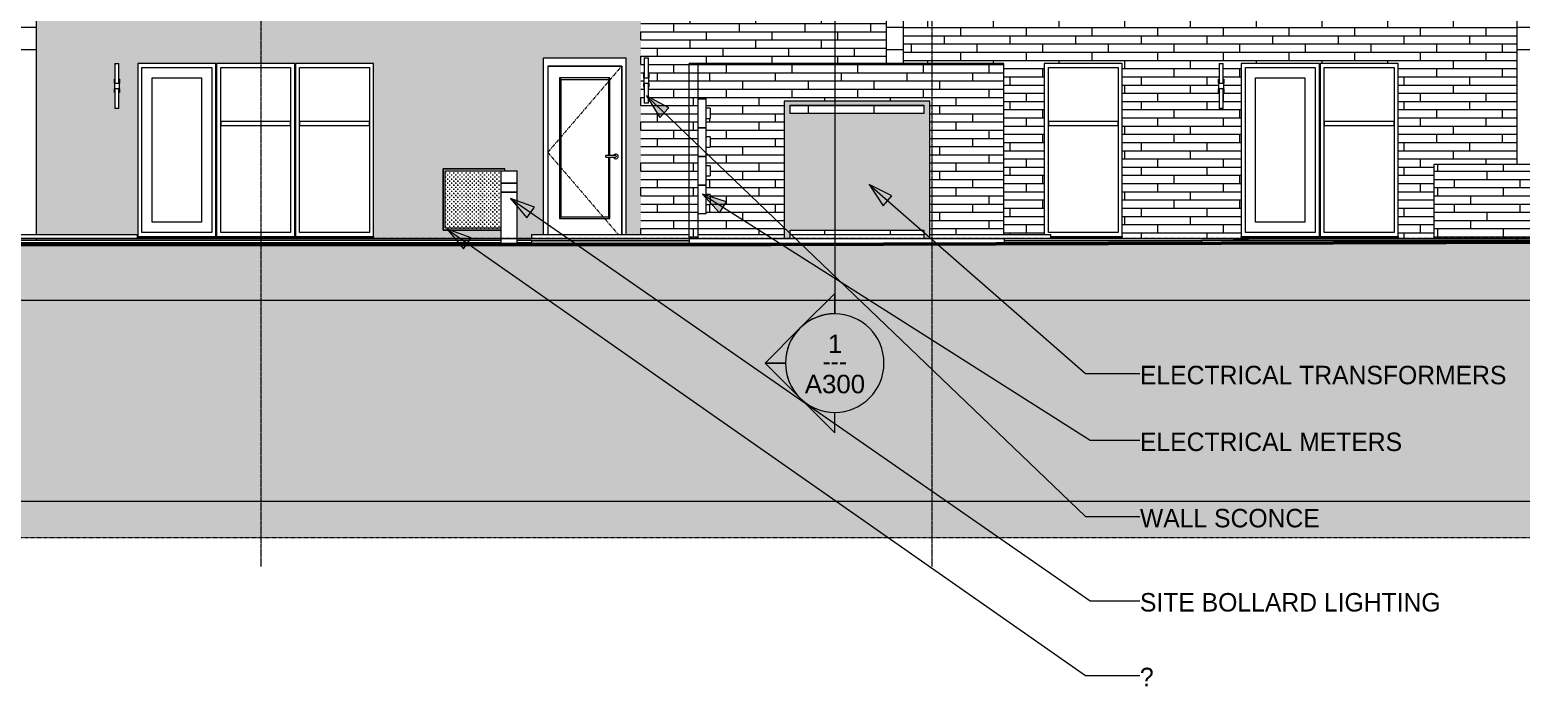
# Model space of a CAD drawing. Header units: inches. Extents: x -4169 to 1631, y -238 to 585.
# Drawn here: x -2940 to -2213, y -218 to 102 of the extents above; entities that cross this region are included whole.
import ezdxf

# ---------------------------------------------------------------- set-up
doc = ezdxf.new("R2010")
doc.units = ezdxf.units.IN
doc.header["$MEASUREMENT"] = 0
for name, pattern in [('Aligning Line 1_8_', [0.25, 0.125, -0.125]), ('Dash 1_16_', [0.125, 0.0625, -0.0625]), ('Grid Line 1_2_', [0.875, 0.5, -0.125, 0.125, -0.125])]:
    doc.linetypes.add(name, pattern=pattern)
for name, color, linetype, lineweight in [('0-1', 7, 'Continuous', 5), ('A-DOOR', 31, 'Continuous', 13), ('A-DOOR-1', 31, 'Dash 1_16_', 9), ('A-DOOR-2', 31, 'Continuous', 9), ('A-DOOR-FRAM', 31, 'Continuous', 9), ('A-FLOR', 192, 'Continuous', 13), ('A-FLOR-LEVL-1', 51, 'Grid Line 1_2_', 9), ('A-FLOR-PATT-1', 8, 'Continuous', 9), ('A-GENM', 5, 'Continuous', 9), ('A-GLAZ', 151, 'Continuous', 13), ('A-GLAZ-1', 151, 'Continuous', 9), ('A-WALL', 113, 'Continuous', 13), ('A-WALL-PATT-1', 111, 'Continuous', 9), ('C-TOPO', 7, 'Continuous', 9), ('C-TOPO-1', 250, 'Continuous', 50), ('E-ELEC-EQPM', 71, 'Continuous', 9), ('E-ELEC-FIXT', 91, 'Continuous', 9), ('E-LITE-EQPM', 33, 'Continuous', 9), ('G-ANNO-SYMB', 111, 'Aligning Line 1_8_', 9), ('G-ANNO-SYMB-2', 147, 'Aligning Line 1_8_', 9), ('G-ANNO-SYMB-3', 111, 'Continuous', 9), ('G-ANNO-TEXT', 231, 'Continuous', 9), ('S-GRID-1', 1, 'Grid Line 1_2_', 9)]:
    doc.layers.add(name, color=color, linetype=linetype, lineweight=lineweight)
doc.styles.add('Arial', font='arial.ttf', dxfattribs={"height": 9})
doc.styles.add('Century Gothic', font='ufonts.com_century-gothic.ttf', dxfattribs={"height": 9})
pattern_1 = [(0, (-2616.599, 0.8), (0, 4), []), (90, (-2616.599, 0.8), (-8, 8), [4, -28]), (90, (-2600.599, 4.8), (-8, 8), [4, -28])]

# ---------------------------------------------------------------- blocks, each defined once
blk = doc.blocks.new('CTR - 2nd Phase_rvt-1-BUILDING ELEVATION - WEST')
at = {"layer": 'A-FLOR-LEVL-1'}
for p, q in [((-4168.71, 0), (-1814.21, 0)), ((-4168.71, -30), (-1814.21, -30)), ((-4168.71, -128), (-1814.21, -128))]:
    blk.add_line(p, q, dxfattribs=at)
blk = doc.blocks.new('CTR  - Topography_rvt-1-BUILDING ELEVATION - WEST')
at = {"layer": 'C-TOPO'}
h = blk.add_hatch(dxfattribs=at)
h.set_pattern_fill('FP_6', color=256, style=0, pattern_type=2)
h.set_pattern_definition([(0, (-2936.56, 0), (24, 24), [24, -24]), (0, (-2936.56, 9), (24, 24), [24, -24]), (0, (-2936.56, 18), (24, 24), [24, -24]), (90, (-2933.56, 21), (-24, 24), [24, -24]), (90, (-2924.56, 21), (-24, 24), [24, -24]), (90, (-2915.56, 21), (-24, 24), [24, -24])])
h.paths.add_polyline_path([(-2622.53, -145.85), (-1910.9, -145.85), (-1910.9, -1.03), (-1969.99, -1.08), (-2012.2, -0.84), (-2067.07, -0.88), (-2097.03, -1.51), (-2586.24, -2.92), (-2636.89, -2.93), (-2653.78, -3), (-3639.93, -3), (-3847.12, -22.5), (-3898.72, -18.12), (-3984.99, -4.1), (-3984.99, -145.85), (-2634.34, -145.85)], flags=0)
at = {"layer": 'A-FLOR-LEVL-1'}
for p, q in [((-4168.71, 0), (-1814.21, 0)), ((-4168.71, -128), (-1814.21, -128))]:
    blk.add_line(p, q, dxfattribs=at)
at = {"layer": 'C-TOPO'}
for p, q in [((-2341.42, 0), (-2353.76, -0.75)), ((-2835.44, -3), (-3488.86, -3)), ((-2783.25, -3), (-2835.44, -3)), ((-2783.25, -3), (-2760.06, -3)), ((-2713.07, -3), (-2760.06, -3)), ((-2694.92, -3), (-2713.07, -3)), ((-2694.92, -3), (-2653.71, -3)), ((-2687.77, -3), (-2618.72, -2.72)), ((-2653.71, -3), (-2634.34, -2.92)), ((-2653.05, -3), (-2653.71, -3)), ((-2618.72, -2.9), (-2634.34, -2.92)), ((-2604.83, -2.92), (-2634.34, -2.92)), ((-2618.72, -2.9), (-2618.72, -2.84)), ((-2618.72, -2.84), (-2618.72, -2.9)), ((-2578.71, -2.92), (-2604.83, -2.92)), ((-2097.03, -1.51), (-2578.71, -2.92)), ((-2078.23, -1.12), (-2465.12, -2.27))]:
    blk.add_line(p, q, dxfattribs=at)
at = {"layer": 'C-TOPO-1'}
for p, q in [((-3488.86, -3), (-2835.44, -3)), ((-2835.44, -3), (-2783.25, -3)), ((-2783.25, -3), (-2760.06, -3)), ((-2760.06, -3), (-2713.07, -3)), ((-2713.07, -3), (-2694.92, -3)), ((-2694.92, -3), (-2653.71, -3)), ((-2653.71, -3), (-2634.34, -2.92)), ((-2634.34, -2.92), (-2604.83, -2.92)), ((-2604.83, -2.92), (-2578.71, -2.92)), ((-2578.71, -2.92), (-2097.03, -1.51))]:
    blk.add_line(p, q, dxfattribs=at)
at = {"layer": 'G-ANNO-SYMB-2'}
blk.add_line((-1910.9, 0), (-4072, 0), dxfattribs=at)
blk = doc.blocks.new('CTR - 1st Phase - Common Walls_rvt-1-BUILDING ELEVATION - WEST')
at = {"layer": 'A-FLOR-LEVL-1'}
for p, q in [((-4168.71, 0), (-1814.21, 0)), ((-4168.71, -30), (-1814.21, -30)), ((-4168.71, -128), (-1814.21, -128))]:
    blk.add_line(p, q, dxfattribs=at)
at = {"layer": 'G-ANNO-SYMB-2'}
blk.add_line((-1910.9, 0), (-4072, 0), dxfattribs=at)
blk = doc.blocks.new('Door-Passage-Single-Full_Lite - 1-1770590-BUILDING ELEVATION - WEST')
at = {"layer": 'A-DOOR'}
for p, q in [((-2681.94, 78.31), (-2681.94, 9.69)), ((-2657.31, 78.31), (-2681.94, 78.31)), ((-2681.15, 10.47), (-2681.15, 77.53)), ((-2681.15, 77.53), (-2658.1, 77.53)), ((-2658.1, 77.53), (-2658.1, 40.39)), ((-2657.31, 40.38), (-2657.31, 78.31)), ((-2658.1, 39.61), (-2658.1, 10.47)), ((-2657.31, 9.69), (-2657.31, 39.62)), ((-2681.94, 9.69), (-2657.31, 9.69)), ((-2658.1, 10.47), (-2681.15, 10.47))]:
    blk.add_line(p, q, dxfattribs=at)
for points, knots in [([(-2681.86, 78.24), (-2681.87, 78.24), (-2681.88, 78.25), (-2681.89, 78.27), (-2681.9, 78.27), (-2681.9, 78.28), (-2681.91, 78.29), (-2681.92, 78.29), (-2681.92, 78.3), (-2681.93, 78.3), (-2681.93, 78.31), (-2681.94, 78.31), (-2681.94, 78.31), (-2681.94, 78.31)], [0, 0, 0, 0, 0.166667, 0.25, 0.333333, 0.375, 0.416667, 0.5, 0.583333, 0.666667, 0.75, 0.833333, 1, 1, 1, 1]), ([(-2681.15, 77.53), (-2681.15, 77.53), (-2681.16, 77.53), (-2681.17, 77.54), (-2681.18, 77.55), (-2681.19, 77.57), (-2681.2, 77.58), (-2681.21, 77.59), (-2681.23, 77.6), (-2681.25, 77.62), (-2681.26, 77.64), (-2681.28, 77.65), (-2681.31, 77.68), (-2681.33, 77.71), (-2681.35, 77.72)], [0, 0, 0, 0, 0.166667, 0.25, 0.333333, 0.416667, 0.458333, 0.5, 0.583333, 0.666667, 0.708333, 0.75, 0.833333, 1, 1, 1, 1]), ([(-2657.9, 77.72), (-2657.92, 77.71), (-2657.94, 77.68), (-2657.98, 77.65), (-2658, 77.63), (-2658.01, 77.61), (-2658.02, 77.6), (-2658.04, 77.59), (-2658.05, 77.58), (-2658.06, 77.57), (-2658.07, 77.55), (-2658.08, 77.54), (-2658.09, 77.53), (-2658.1, 77.53), (-2658.1, 77.53)], [-1, -1, -1, -1, -0.833333, -0.75, -0.666667, -0.625, -0.583333, -0.5, -0.458333, -0.416667, -0.333333, -0.25, -0.166667, 0, 0, 0, 0]), ([(-2657.31, 78.31), (-2657.31, 78.31), (-2657.31, 78.31), (-2657.32, 78.31), (-2657.32, 78.3), (-2657.33, 78.3), (-2657.33, 78.29), (-2657.34, 78.29), (-2657.34, 78.28), (-2657.35, 78.27), (-2657.36, 78.27), (-2657.37, 78.25), (-2657.38, 78.24), (-2657.39, 78.24)], [-1, -1, -1, -1, -0.833333, -0.75, -0.666667, -0.583333, -0.5, -0.416667, -0.375, -0.333333, -0.25, -0.166667, 0, 0, 0, 0]), ([(-2681.86, 9.76), (-2681.87, 9.76), (-2681.88, 9.75), (-2681.89, 9.73), (-2681.9, 9.73), (-2681.9, 9.72), (-2681.91, 9.71), (-2681.92, 9.71), (-2681.92, 9.7), (-2681.93, 9.7), (-2681.93, 9.69), (-2681.94, 9.69), (-2681.94, 9.69), (-2681.94, 9.69)], [0, 0, 0, 0, 0.166667, 0.25, 0.333333, 0.375, 0.416667, 0.5, 0.583333, 0.666667, 0.75, 0.833333, 1, 1, 1, 1]), ([(-2681.15, 10.47), (-2681.15, 10.47), (-2681.16, 10.47), (-2681.17, 10.46), (-2681.18, 10.45), (-2681.19, 10.43), (-2681.2, 10.42), (-2681.21, 10.41), (-2681.23, 10.4), (-2681.25, 10.38), (-2681.26, 10.36), (-2681.28, 10.35), (-2681.31, 10.32), (-2681.33, 10.29), (-2681.35, 10.28)], [0, 0, 0, 0, 0.166667, 0.25, 0.333333, 0.416667, 0.458333, 0.5, 0.583333, 0.666667, 0.708333, 0.75, 0.833333, 1, 1, 1, 1]), ([(-2658.1, 10.47), (-2658.1, 10.47), (-2658.09, 10.47), (-2658.08, 10.46), (-2658.07, 10.45), (-2658.06, 10.43), (-2658.05, 10.42), (-2658.04, 10.41), (-2658.02, 10.4), (-2658, 10.38), (-2657.99, 10.36), (-2657.97, 10.35), (-2657.94, 10.32), (-2657.92, 10.29), (-2657.9, 10.28)], [0, 0, 0, 0, 0.166667, 0.25, 0.333333, 0.416667, 0.458333, 0.5, 0.583333, 0.666667, 0.708333, 0.75, 0.833333, 1, 1, 1, 1]), ([(-2657.39, 9.76), (-2657.38, 9.76), (-2657.37, 9.75), (-2657.36, 9.73), (-2657.35, 9.73), (-2657.34, 9.72), (-2657.34, 9.71), (-2657.33, 9.71), (-2657.33, 9.7), (-2657.32, 9.7), (-2657.32, 9.69), (-2657.31, 9.69), (-2657.31, 9.69), (-2657.31, 9.69)], [0, 0, 0, 0, 0.166667, 0.25, 0.333333, 0.375, 0.416667, 0.5, 0.583333, 0.666667, 0.75, 0.833333, 1, 1, 1, 1])]:
    blk.add_open_spline(points, degree=3, knots=knots, dxfattribs=at)
at = {"layer": 'A-DOOR-1'}
for p, q in [((-2651.62, 84), (-2687.62, 42)), ((-2687.62, 42), (-2653.34, 2))]:
    blk.add_line(p, q, dxfattribs=at)
at = {"layer": 'A-DOOR-2'}
for p, q in [((-2651.62, 84), (-2687.62, 84)), ((-2687.62, 84), (-2687.62, 2)), ((-2651.62, 2), (-2651.62, 84)), ((-2655.17, 40.39), (-2659.3, 40.39)), ((-2659.3, 40), (-2659.3, 40.39)), ((-2659.3, 39.61), (-2659.3, 40)), ((-2659.3, 39.61), (-2655.17, 39.61))]:
    blk.add_line(p, q, dxfattribs=at)
at = {"layer": 'A-DOOR-2', "flags": 128}
for points in [[(-2654.58, 40.39), (-2654.58, 40.39), (-2654.58, 40.39), (-2654.58, 40.39), (-2654.59, 40.39), (-2654.59, 40.39), (-2654.59, 40.39), (-2654.6, 40.39), (-2654.61, 40.39), (-2654.62, 40.39), (-2654.62, 40.39), (-2654.63, 40.39), (-2654.64, 40.39), (-2654.66, 40.39), (-2654.67, 40.39), (-2654.68, 40.39), (-2654.69, 40.39), (-2654.71, 40.39), (-2654.72, 40.39), (-2654.74, 40.39), (-2654.76, 40.39), (-2654.77, 40.39), (-2654.79, 40.39), (-2654.81, 40.39), (-2654.83, 40.39), (-2654.85, 40.39), (-2654.87, 40.39), (-2654.89, 40.39), (-2654.91, 40.39), (-2654.93, 40.39), (-2654.95, 40.39), (-2654.98, 40.39), (-2655, 40.39), (-2655.02, 40.39), (-2655.04, 40.39), (-2655.07, 40.39), (-2655.09, 40.39), (-2655.11, 40.39), (-2655.14, 40.39), (-2655.16, 40.39), (-2655.17, 40.39)], [(-2655.17, 39.61), (-2655.14, 39.61), (-2655.12, 39.61), (-2655.1, 39.61), (-2655.07, 39.61), (-2655.05, 39.61), (-2655.03, 39.61), (-2655, 39.61), (-2654.98, 39.61), (-2654.96, 39.61), (-2654.94, 39.61), (-2654.92, 39.61), (-2654.9, 39.61), (-2654.87, 39.61), (-2654.85, 39.61), (-2654.83, 39.61), (-2654.82, 39.61), (-2654.8, 39.61), (-2654.78, 39.61), (-2654.76, 39.61), (-2654.74, 39.61), (-2654.73, 39.61), (-2654.71, 39.61), (-2654.7, 39.61), (-2654.68, 39.61), (-2654.67, 39.61), (-2654.66, 39.61), (-2654.65, 39.61), (-2654.64, 39.61), (-2654.63, 39.61), (-2654.62, 39.61), (-2654.61, 39.61), (-2654.6, 39.61), (-2654.6, 39.61), (-2654.59, 39.61), (-2654.59, 39.61), (-2654.58, 39.61), (-2654.58, 39.61), (-2654.58, 39.61), (-2654.58, 39.61)]]:
    blk.add_lwpolyline(points, dxfattribs=at)
at = {"layer": 'A-DOOR-2'}
for centre, radius, start, end in [((-2654.48, 40), 1.18, 360, 160.36566), ((-2654.48, 40), 1.18, 199.56325, 360), ((-2654.58, 40), 0.394, 75, 90), ((-2654.58, 40), 0.394, 270, 285), ((-2654.58, 40), 0.394, 0, 30), ((-2654.58, 40), 0.394, 330, 0)]:
    blk.add_arc(centre, radius, start, end, dxfattribs=at)
at = {"layer": 'A-DOOR-FRAM'}
for p, q in [((-2687.62, 84), (-2687.62, 2)), ((-2687.62, 84), (-2651.62, 84)), ((-2651.62, 84), (-2651.62, 2))]:
    blk.add_line(p, q, dxfattribs=at)
blk = doc.blocks.new('_THE_ WINDOW _ DOOR - Door - 1st Floor-V4-BUILDING ELEVATION - WEST')
at = {"layer": 'A-GLAZ'}
for p, q in [((-2849.31, 85.37), (-2887.34, 85.37)), ((-2887.34, 85.37), (-2887.34, 1)), ((-2885.34, 3), (-2885.34, 83.37)), ((-2885.34, 83.37), (-2851.31, 83.37)), ((-2851.31, 83.37), (-2851.31, 3)), ((-2849.31, 1), (-2849.31, 85.37)), ((-2880.34, 8), (-2880.34, 78.37)), ((-2880.34, 78.37), (-2856.31, 78.37)), ((-2856.31, 78.37), (-2856.31, 8)), ((-2856.31, 8), (-2880.34, 8)), ((-2887.34, 1), (-2849.31, 1)), ((-2887.34, 1), (-2887.34, 0.5)), ((-2887.34, 0.5), (-2849.31, 0.5)), ((-2851.31, 3), (-2885.34, 3)), ((-2849.31, 0.5), (-2849.31, 1))]:
    blk.add_line(p, q, dxfattribs=at)
blk = doc.blocks.new('_THE_ WINDOW _ DOOR - Window - 1st Floor-2113386-BUILDING ELEVATION - WEST')
at = {"layer": 'A-GLAZ'}
for p, q in [((-2810.91, 85.37), (-2848.94, 85.37)), ((-2848.94, 85.37), (-2848.94, 1)), ((-2846.94, 3), (-2846.94, 83.37)), ((-2846.94, 83.37), (-2812.91, 83.37)), ((-2812.91, 83.37), (-2812.91, 3)), ((-2810.91, 1), (-2810.91, 85.37)), ((-2846.94, 57), (-2846.94, 55)), ((-2812.91, 57), (-2846.94, 57)), ((-2846.94, 55), (-2812.91, 55)), ((-2812.91, 55), (-2812.91, 57)), ((-2848.94, 1), (-2810.91, 1)), ((-2848.94, 1), (-2848.94, 0.5)), ((-2848.94, 0.5), (-2810.91, 0.5)), ((-2812.91, 3), (-2846.94, 3)), ((-2810.91, 0.5), (-2810.91, 1))]:
    blk.add_line(p, q, dxfattribs=at)
blk = doc.blocks.new('077123 - Manufactured Gutters and Downspouts - 077123 - Manufactured Gutters and Downspouts-2024313-BUILDING ELEVATION - WEST')
at = {"layer": 'A-GENM'}
for p, q in [((-2917.76, 413.51), (-2896.25, 413.51)), ((-2917.76, 413.51), (-2917.76, 395.11)), ((-2896.25, 413.51), (-2896.25, 395.11)), ((-2917.76, 395.11), (-2914.41, 384.1)), ((-2896.25, 395.11), (-2917.76, 395.11)), ((-2896.25, 395.11), (-2899.6, 384.1)), ((-2899.6, 384.1), (-2914.41, 384.1)), ((-2911.01, 384.1), (-2911.01, 371.1)), ((-2903.01, 365.5), (-2903.01, 384.1)), ((-2911.01, 371.1), (-2944.94, 358.75)), ((-2936.94, 353.15), (-2903.01, 365.5)), ((-2944.94, 358.75), (-2944.94, 353.15)), ((-2944.94, 102.78), (-2944.94, 353.15)), ((-2936.94, 353.15), (-2944.94, 353.15)), ((-2944.94, 353.15), (-2936.94, 353.15)), ((-2936.94, 353.15), (-2936.94, 102.78)), ((-2944.94, 91.91), (-2944.94, 102.78)), ((-2936.94, 102.78), (-2944.94, 102.78)), ((-2936.94, 102.78), (-2936.94, 91.91)), ((-2944.94, 36), (-2944.94, 91.91)), ((-2936.94, 91.91), (-2944.94, 91.91)), ((-2936.94, 91.91), (-2936.94, 2)), ((-2936.94, 0), (-2936.94, -0.75)), ((-2944.94, -0.75), (-2944.94, 0))]:
    blk.add_line(p, q, dxfattribs=at)
blk = doc.blocks.new('089100 - Louvers - Magic-Pak - 089100 - Louvers - Magic-Pak-V7-BUILDING ELEVATION - WEST')
at = {"layer": 'A-GLAZ-1'}
h = blk.add_hatch(dxfattribs=at)
h.set_pattern_fill('FP_26', color=256, style=0, pattern_type=2)
h.set_pattern_definition([(0, (-2723.625, 0), (1, 1), [0.5, -1.5]), (90, (-2723.375, -0.25), (-1, 1), [0.5, -1.5])])
h.paths.add_polyline_path([(-2710.5, 5), (-2710.5, 33), (-2737.62, 33), (-2737.62, 5), (-2721.31, 5)], flags=0)
at = {"layer": 'A-GLAZ'}
for p, q in [((-2738.62, 34), (-2738.62, 4)), ((-2708.62, 34), (-2738.62, 34)), ((-2737.62, 33), (-2710.5, 33)), ((-2737.62, 5), (-2737.62, 33)), ((-2708.62, 33.03), (-2708.62, 34)), ((-2738.62, 4), (-2710.5, 4)), ((-2710.5, 5), (-2737.62, 5))]:
    blk.add_line(p, q, dxfattribs=at)
blk = doc.blocks.new('077123 - Manufactured Gutters and Downspouts - 077123 - Manufactured Gutters and Downspouts-V9-BUILDING ELEVATION - WEST')
at = {"layer": 'A-GENM'}
for p, q in [((-2256.02, 413.51), (-2234.51, 413.51)), ((-2256.02, 395.11), (-2256.02, 413.51)), ((-2234.51, 395.11), (-2234.51, 413.51)), ((-2252.67, 384.1), (-2256.02, 395.11)), ((-2234.51, 395.11), (-2256.02, 395.11)), ((-2237.86, 384.1), (-2234.51, 395.11)), ((-2237.86, 384.1), (-2252.67, 384.1)), ((-2249.27, 384.1), (-2249.27, 365.5)), ((-2241.27, 371.1), (-2241.27, 384.1)), ((-2207.34, 358.75), (-2241.27, 371.1)), ((-2249.27, 365.5), (-2215.34, 353.15)), ((-2207.34, 353.15), (-2207.34, 358.75)), ((-2215.34, 102.78), (-2215.34, 353.15)), ((-2207.34, 353.15), (-2215.34, 353.15)), ((-2215.34, 353.15), (-2207.34, 353.15)), ((-2207.34, 353.15), (-2207.34, 102.78)), ((-2215.34, 91.91), (-2215.34, 102.78)), ((-2207.34, 102.78), (-2215.34, 102.78)), ((-2207.34, 102.78), (-2207.34, 91.91)), ((-2215.34, 36), (-2215.34, 91.91)), ((-2207.34, 91.91), (-2215.34, 91.91)), ((-2207.34, 91.91), (-2207.34, 36)), ((-2215.34, -0.75), (-2215.34, 0)), ((-2207.34, 0), (-2207.34, -0.75))]:
    blk.add_line(p, q, dxfattribs=at)
blk = doc.blocks.new('077123 - Manufactured Gutters and Downspouts - 077123 - Manufactured Gutters and Downspouts-V10-BUILDING ELEVATION - WEST')
at = {"layer": 'A-GENM'}
for p, q in [((-2563.22, 413.51), (-2541.71, 413.51)), ((-2563.22, 395.11), (-2563.22, 413.51)), ((-2541.71, 395.11), (-2541.71, 413.51)), ((-2559.87, 384.1), (-2563.22, 395.11)), ((-2541.71, 395.11), (-2563.22, 395.11)), ((-2545.06, 384.1), (-2541.71, 395.11)), ((-2545.06, 384.1), (-2559.87, 384.1)), ((-2556.47, 384.1), (-2556.47, 365.5)), ((-2548.47, 371.1), (-2548.47, 384.1)), ((-2514.54, 358.75), (-2548.47, 371.1)), ((-2556.47, 365.5), (-2522.54, 353.15)), ((-2514.54, 353.15), (-2514.54, 358.75)), ((-2522.54, 102.78), (-2522.54, 353.15)), ((-2514.54, 353.15), (-2522.54, 353.15)), ((-2522.54, 353.15), (-2514.54, 353.15)), ((-2514.54, 353.15), (-2514.54, 102.78)), ((-2522.54, 91.91), (-2522.54, 102.78)), ((-2514.54, 102.78), (-2522.54, 102.78)), ((-2514.54, 102.78), (-2514.54, 91.91)), ((-2522.54, 85.37), (-2522.54, 91.91)), ((-2514.54, 91.91), (-2522.54, 91.91)), ((-2514.54, 91.91), (-2514.54, 85.37))]:
    blk.add_line(p, q, dxfattribs=at)
blk = doc.blocks.new('Pathway_Cooper_McGraw-Edison _BSC-BRC_Round - Pathway_Cooper_McGraw-Edison _BSC-BRC_Round-2028611-BUILDING ELEVATION - WEST')
at = {"layer": 'E-LITE-EQPM'}
for p, q in [((-3997.72, 34.13), (-3997.72, 28.13)), ((-3997.72, 34.13), (-3989.72, 34.13)), ((-3989.72, 28.13), (-3989.72, 34.13)), ((-3989.72, 28.13), (-3997.72, 28.13)), ((-3997.72, 28.13), (-3997.72, 23.63)), ((-3997.72, 28.13), (-3989.72, 28.13)), ((-3989.72, 23.63), (-3997.72, 23.63)), ((-3997.72, 23.63), (-3997.72, -1.87)), ((-3997.72, 23.63), (-3989.72, 23.63)), ((-3989.72, 23.63), (-3989.72, 28.13)), ((-3989.72, -1.87), (-3989.72, 23.63)), ((-3989.72, -1.87), (-3997.72, -1.87))]:
    blk.add_line(p, q, dxfattribs=at)
blk = doc.blocks.new('VISA-OW2400-02-SASS - OW2400-L30K-MVOLT-2031435-BUILDING ELEVATION - WEST')
at = {"layer": 'E-LITE-EQPM'}
for p, q in [((-2360.55, 85.37), (-2358.55, 85.37)), ((-2360.55, 85.37), (-2360.55, 75.75)), ((-2358.55, 75.75), (-2358.55, 85.37)), ((-2360.8, 77.62), (-2360.55, 77.62)), ((-2360.8, 75.75), (-2360.8, 77.62)), ((-2360.8, 75.75), (-2358.3, 75.75)), ((-2360.8, 75.75), (-2360.8, 73)), ((-2358.3, 73), (-2360.8, 73)), ((-2360.8, 71.12), (-2360.8, 73)), ((-2360.55, 73), (-2360.55, 63.37)), ((-2358.55, 77.62), (-2358.3, 77.62)), ((-2358.55, 63.37), (-2358.55, 73)), ((-2358.3, 77.62), (-2358.3, 75.75)), ((-2358.3, 73), (-2358.3, 75.75)), ((-2358.3, 73), (-2358.3, 71.12)), ((-2360.8, 71.12), (-2360.55, 71.12)), ((-2358.3, 71.12), (-2358.55, 71.12)), ((-2358.55, 63.37), (-2360.55, 63.37))]:
    blk.add_line(p, q, dxfattribs=at)
blk = doc.blocks.new('Transformer-Dry-Type-Siemens - small-2041569-BUILDING ELEVATION - WEST')
at = {"layer": 'E-ELEC-EQPM'}
h = blk.add_hatch(color=256, dxfattribs=at)
h.paths.add_polyline_path([(-2569.47, 0), (-2569.47, 4), (-2504.47, 4), (-2504.47, 0), (-2501.47, 0), (-2501.47, 67), (-2572.47, 67), (-2572.47, 0)], flags=0)
h.paths.add_polyline_path([(-2569.47, 61), (-2569.47, 65), (-2504.47, 65), (-2504.47, 61)], flags=0)
for p, q in [((-2572.47, 67), (-2572.47, 0)), ((-2501.47, 67), (-2572.47, 67)), ((-2501.47, 0), (-2501.47, 67)), ((-2569.47, 65), (-2504.47, 65)), ((-2569.47, 61), (-2569.47, 65)), ((-2504.47, 61), (-2569.47, 61)), ((-2504.47, 65), (-2504.47, 61)), ((-2569.47, 0), (-2569.47, 4)), ((-2569.47, 4), (-2504.47, 4)), ((-2504.47, 4), (-2504.47, 0))]:
    blk.add_line(p, q, dxfattribs=at)
blk = doc.blocks.new('_THE_ WINDOW _ DOOR - Window - 1st Floor-V12-BUILDING ELEVATION - WEST')
at = {"layer": 'A-GLAZ'}
for p, q in [((-2445.74, 85.37), (-2445.74, 2)), ((-2407.71, 85.37), (-2445.74, 85.37)), ((-2443.74, 83.37), (-2409.71, 83.37)), ((-2443.74, 3), (-2443.74, 83.37)), ((-2409.71, 83.37), (-2409.71, 3)), ((-2407.71, 1), (-2407.71, 85.37)), ((-2409.71, 57), (-2443.74, 57)), ((-2443.74, 57), (-2443.74, 55)), ((-2443.74, 55), (-2409.71, 55)), ((-2409.71, 55), (-2409.71, 57)), ((-2409.71, 3), (-2443.74, 3)), ((-2442.6, 1), (-2407.71, 1)), ((-2442.6, 0.5), (-2407.71, 0.5)), ((-2407.71, 0.5), (-2407.71, 1))]:
    blk.add_line(p, q, dxfattribs=at)
blk = doc.blocks.new('Electric Meter - Electric Meter-2079184-BUILDING ELEVATION - WEST')
at = {"layer": 'E-ELEC-FIXT'}
for p, q in [((-2614.47, 26), (-2610.47, 26)), ((-2610.47, 12), (-2610.47, 26)), ((-2608.47, 21.5), (-2610.47, 21.5)), ((-2610.47, 16.5), (-2608.47, 16.5)), ((-2608.47, 21.5), (-2608.47, 19)), ((-2608.47, 19), (-2608.47, 16.5)), ((-2610.47, 12), (-2614.47, 12))]:
    blk.add_line(p, q, dxfattribs=at)
blk = doc.blocks.new('Section - Section Head - Filled-22785-BUILDING ELEVATION - WEST')
at = {"layer": 'G-ANNO-SYMB-3'}
h = blk.add_hatch(color=256, dxfattribs=at)
edge = h.paths.add_edge_path(flags=0)
edge.add_line((-2563.93, -42.87), (-2547.82, -26.77))
edge.add_line((-2547.82, -26.77), (-2547.82, -36.68))
edge.add_arc((-2547.82, -60.71), 24.03, 90, 132.0784)
h = blk.add_hatch(color=256, dxfattribs=at)
edge = h.paths.add_edge_path(flags=0)
edge.add_arc((-2547.82, -60.71), 24, 135, 180)
edge.add_line((-2571.82, -60.71), (-2581.76, -60.71))
edge.add_line((-2581.76, -60.71), (-2564.79, -43.74))
h = blk.add_hatch(color=256, dxfattribs=at)
edge = h.paths.add_edge_path(flags=0)
edge.add_line((-2564.79, -77.68), (-2581.76, -60.71))
edge.add_line((-2581.76, -60.71), (-2571.82, -60.71))
edge.add_arc((-2547.82, -60.71), 24, 180, 225)
h = blk.add_hatch(color=256, dxfattribs=at)
edge = h.paths.add_edge_path(flags=0)
edge.add_arc((-2547.82, -60.71), 24.03, 227.9216, 270)
edge.add_line((-2547.82, -84.74), (-2547.82, -94.65))
edge.add_line((-2547.82, -94.65), (-2563.93, -78.54))
for p, q in [((-2547.82, -26.77), (-2563.93, -42.87)), ((-2547.82, -36.68), (-2547.82, -26.77)), ((-2564.79, -43.74), (-2581.76, -60.71)), ((-2571.82, -60.71), (-2581.76, -60.71)), ((-2581.76, -60.71), (-2564.79, -77.68)), ((-2581.76, -60.71), (-2571.82, -60.71)), ((-2563.93, -78.54), (-2547.82, -94.65)), ((-2547.82, -94.65), (-2547.82, -84.74))]:
    blk.add_line(p, q, dxfattribs=at)
for centre, radius, start, end in [((-2547.82, -60.74), 24, 90, 270), ((-2547.82, -60.71), 24.03, 90, 132.0784), ((-2547.82, -60.74), 24, 270, 90), ((-2547.82, -60.71), 24, 135, 180), ((-2547.82, -60.71), 24, 180, 225), ((-2547.82, -60.71), 24.03, 227.9216, 270)]:
    blk.add_arc(centre, radius, start, end, dxfattribs=at)

msp = doc.modelspace()

# ---------------------------------------------------------------- hatches: boundary and pattern name
at = {"layer": 'A-FLOR-PATT-1'}
h = msp.add_hatch(dxfattribs=at)
h.set_pattern_fill('FP_7', color=256, style=0, pattern_type=2)
h.set_pattern_definition([(0, (-2936.56, -5.256), (15.36, 0.064), [1.267, -10.253, 1.267, -10.253, -61.44]), (0, (-2936.56, -5.256), (15.36, 0.064), [-23.04, 1.267, -21.773, 1.267, -10.253, -26.88]), (0, (-2936.56, -5.256), (15.36, 0.064), [-57.6, 1.267, -6.413, 1.267, -17.933]), (178.352, (-2930.8, -5.224), (-11.005128777, 0.188575161), [0.634, -5.129, 0.634, -5.129, -30.733]), (178.352, (-2930.8, -5.224), (-11.005128777, 0.188575161), [-11.525, 0.634, -10.891, 0.634, -5.129, -13.446]), (178.352, (-2930.8, -5.224), (-11.005128777, 0.188575161), [-28.812, 0.634, -3.208, 0.634, -8.97]), (181.648, (-2928.88, -5.096), (-4.354515425, -0.253336558), [0.634, -5.129, 0.634, -5.129, -30.733]), (181.648, (-2928.88, -5.096), (-4.354515425, -0.253336558), [-11.525, 0.634, -10.891, 0.634, -5.129, -13.446]), (181.648, (-2928.88, -5.096), (-4.354515425, -0.253336558), [-28.812, 0.634, -3.208, 0.634, -8.97])])
h.paths.add_polyline_path([(-3413.5391, -3), (-2945.1237, -3), (-2945.1237, -2.8617), (-2952.3516, -2.8617), (-2952.3516, -2.973), (-2960.3516, -2.973), (-2960.3516, -2.8617), (-3137.1237, -2.8617), (-3137.1237, -1.9402), (-3329.1237, -1.9402), (-3329.1237, -1.0249), (-3335.1171, -1.0249), (-3335.1171, -2.973), (-3343.1171, -2.973), (-3343.1171, -1.0249), (-3430.0225, -1.0249), (-3430.0566, -1.1163), (-3432.0225, -1.1163), (-3432.0225, -1.0249), (-3456.5213, -1.0249), (-3456.5575, -1.1163), (-3458.5213, -1.1163), (-3458.5213, -1.0249), (-3829.3237, -1.0249), (-3829.3237, -1.6566), (-3830.9313, -1.6566), (-3830.801, -3), (-3625.8589, -3), (-3628.5466, -2.9169), (-3628.4901, -2.5581), (-3606.6796, -2.7846), (-3582.3753, -3), (-3430.4227, -3)], flags=0)
h.paths.add_polyline_path([(-2945.1237, -3), (-2695.5237, -3), (-2695.5238, -1.9402), (-2702.5039, -1.9402), (-2702.5039, -2.973), (-2710.5039, -2.973), (-2710.5039, -1.9402), (-2945.1237, -1.9402)], flags=0)
h.paths.add_polyline_path([(-2687.7651, -3), (-2618.7237, -2.7234), (-2618.7237, -1.0249), (-2695.5237, -1.0249), (-2695.5237, -3), (-2694.9244, -3)], flags=0)
h.paths.add_polyline_path([(-2465.1237, -2.2663), (-2369.1237, -1.9402), (-2369.1237, -1), (-2465.1237, -1), (-2465.1237, -1.5114)], flags=0)
at = {"layer": 'A-WALL-PATT-1'}
h = msp.add_hatch(dxfattribs=at)
h.set_pattern_fill('FP_28', color=256, style=0, pattern_type=2)
h.set_pattern_definition([(0, (-2642.236, 0.8), (0, 4), []), (90, (-2642.236, 0.8), (-8, 8), [4, -28]), (90, (-2626.236, 4.8), (-8, 8), [4, -28])])
h.paths.add_polyline_path([(-2642.2362, -1.0249), (-2618.7237, -1.0249), (-2618.7237, 0), (-2642.2362, 0), (-2642.2362, -0.7244)], flags=0)
h.paths.add_polyline_path([(-2639.6008, 2), (-2618.7237, 2), (-2618.7237, 85.375), (-2522.5362, 85.375), (-2522.5362, 109.75), (-2522.7237, 109.75), (-2522.7237, 230.125), (-2637.9237, 230.125), (-2637.9237, 109.75), (-2642.2362, 109.75), (-2642.2362, 2)], flags=0)
h.paths.add_polyline_path([(-2640.6245, 66), (-2640.6245, 73.75), (-2640.8745, 73.75), (-2640.8745, 80.25), (-2640.6245, 80.25), (-2640.6245, 88), (-2638.6245, 88), (-2638.6245, 80.25), (-2638.3745, 80.25), (-2638.3745, 73.75), (-2638.6245, 73.75), (-2638.6245, 66)], flags=0)
h = msp.add_hatch(dxfattribs=at)
h.set_pattern_fill('FP_9', color=256, style=0, pattern_type=2)
h.set_pattern_definition([(0, (-3826.511, -29.2), (0, 4), []), (90, (-3826.511, -29.2), (-8, 8), [4, -28]), (90, (-3810.511, -25.2), (-8, 8), [4, -28])])
h.paths.add_polyline_path([(-2678.035, -1.0249), (-2642.2362, -1.0249), (-2642.2362, 0), (-2695.5237, 0.0356), (-2695.5237, 2), (-2689.6245, 2), (-2689.6245, 88), (-2649.6245, 88), (-2649.6245, 2), (-2642.2362, 2), (-2642.2362, 109.75), (-2936.9362, 109.75), (-2936.9362, 2), (-2887.5237, 2), (-2887.5237, 0), (-2936.9362, 0), (-2936.9362, -0.75), (-2710.5039, -0.7201), (-2710.5039, 4), (-2738.6245, 4), (-2738.6245, 34), (-2708.6245, 34), (-2708.6245, 33.027), (-2702.5039, 33.027), (-2702.5039, -0.75), (-2695.5237, -0.787), (-2695.5237, -1.0249), (-2687.5432, -1.0249)], flags=0)
h.paths.add_polyline_path([(-3456.5213, -1.0249), (-3432.0225, -1.0249), (-3432.0225, 32.8837), (-3434.5225, 32.8733), (-3434.5225, 30.8837), (-3434.0225, 30.8837), (-3434.0225, 29.8837), (-3433.6475, 29.8837), (-3433.6816, 28.8837), (-3434.6475, 28.8837), (-3434.6475, 25.244), (-3434.3965, 24.9336), (-3434.187, 24.4711), (-3434.0988, 23.9413), (-3433.7069, 17.9413), (-3433.7458, 17.487), (-3433.8866, 17.0532), (-3434.122, 16.6626), (-3434.4398, 16.3355), (-3434.8234, 16.089), (-3435.253, 15.9357), (-3435.706, 15.8837), (-3440.339, 15.8837), (-3440.7921, 15.9357), (-3441.2216, 16.089), (-3441.6052, 16.3355), (-3441.923, 16.6626), (-3442.1781, 17.1137), (-3442.2992, 17.487), (-3442.3382, 17.9413), (-3442.0739, 23.9708), (-3441.9982, 24.4476), (-3441.7919, 24.9168), (-3441.3799, 25.3878), (-3441.3975, 25.3878), (-3441.3975, 28.8837), (-3442.3975, 28.8837), (-3442.3634, 29.8837), (-3442.0225, 29.8837), (-3441.9884, 30.8837), (-3441.5225, 30.8837), (-3441.5225, 32.8837), (-3447.0213, 32.8733), (-3447.0213, 30.8837), (-3446.5213, 30.8837), (-3446.5213, 29.8837), (-3446.1463, 29.8837), (-3446.1803, 28.8837), (-3447.1463, 28.8837), (-3447.1463, 25.244), (-3446.8953, 24.9336), (-3446.6858, 24.4711), (-3446.5975, 23.9413), (-3446.2056, 17.9413), (-3446.2445, 17.487), (-3446.3854, 17.0532), (-3446.6208, 16.6626), (-3446.9386, 16.3355), (-3447.3222, 16.089), (-3447.7517, 15.9357), (-3448.2048, 15.8837), (-3452.8377, 15.8837), (-3453.2908, 15.9357), (-3453.7203, 16.089), (-3454.1039, 16.3355), (-3454.4217, 16.6626), (-3454.6572, 17.0532), (-3454.798, 17.487), (-3454.8369, 17.9413), (-3454.5726, 23.9708), (-3454.497, 24.4476), (-3454.2906, 24.9168), (-3453.8787, 25.3878), (-3453.8963, 25.3878), (-3453.8963, 28.8837), (-3454.8963, 28.8837), (-3454.8622, 29.8837), (-3454.5213, 29.8837), (-3454.4872, 30.8837), (-3454.0213, 30.8837), (-3454.0213, 32.8837), (-3456.5213, 32.8733), (-3456.5213, -0.1079)], flags=0)
h.paths.add_polyline_path([(-3464.19, -1.0249), (-3458.5213, -1.0249), (-3458.485, 32.92), (-3458.4872, 32.969), (-3459.5213, 33.0059), (-3459.5213, 34.8837), (-3429.0225, 34.8496), (-3429.0225, 33.0177), (-3430.118, 32.9792), (-3430.0505, 32.9502), (-3430.0504, 32.9116), (-3430.0225, 32.8733), (-3430.0225, -1.0249), (-3343.1171, -1.0249), (-3343.1171, 33.027), (-3335.1171, 33.027), (-3335.1171, -1.0249), (-3329.1237, -1.0249), (-3329.121, -0.75), (-3298.9112, -0.75), (-3298.9112, 0), (-3329.1237, 0), (-3329.121, 2), (-3298.9112, 2), (-3298.9112, 109.75), (-3822.1987, 109.75), (-3822.1987, -1.0249), (-3531.7245, -1.0249)], flags=0)
h.paths.add_polyline_path([(-3083.1376, -0.75), (-2960.3516, -0.75), (-2960.3516, 0), (-3139.2487, 0), (-3139.2487, 36), (-3093.6376, 36), (-3093.6376, 49.5), (-3090.8531, 61.1018), (-3106.0206, 65.2384), (-3086.6376, 75.5), (-3060.1362, 55.9997), (-3060.1362, 85.375), (-3022.1112, 85.375), (-3022.1112, 36), (-3021.7362, 36), (-3021.7362, 85.375), (-2983.7112, 85.375), (-2983.7112, 36), (-2944.9362, 36), (-2944.9362, 109.75), (-3290.9112, 109.75), (-3290.9112, 2), (-3290.5362, 2), (-3290.5362, 85.375), (-3252.5112, 85.375), (-3252.5112, 0.5), (-3271.5237, 0.5), (-3271.5237, 0), (-3290.9112, 0), (-3290.9112, -0.75), (-3083.6376, -0.75)], flags=0)
h.paths.add_polyline_path([(-2952.3516, -0.75), (-2944.9362, -0.75), (-2944.9362, 0), (-2952.3516, 0), (-2952.3516, -0.198)], flags=0)
h.paths.add_polyline_path([(-3026.6007, 0), (-3026.601, 0), (-3054.6376, 0)], flags=0)
h.paths.add_polyline_path([(-3396.6555, 0.5), (-3405.423, 0.5), (-3405.423, 85.375), (-3367.398, 85.375), (-3367.398, 0.5)], flags=0)
h.paths.add_polyline_path([(-3582.3753, 0.5), (-3597.7362, 0.5), (-3597.7362, 85.375), (-3559.7112, 85.375), (-3559.7112, 0.5), (-3565.4917, 0.5)], flags=0)
h.paths.add_polyline_path([(-3252.1362, 0.5), (-3252.1362, 85.375), (-3214.1112, 85.375), (-3214.1112, 0.5), (-3227.8192, 0.5)], flags=0)
h.paths.add_polyline_path([(-2805.7286, 0.5), (-2810.5362, 0.5), (-2810.5362, 85.375), (-2772.5112, 85.375), (-2772.5112, 0.5), (-2788.845, 0.5)], flags=0)
h.paths.add_polyline_path([(-3633.0262, 0.5), (-3636.1362, 0.5), (-3636.1362, 85.375), (-3598.1112, 85.375), (-3598.1112, 0.5), (-3599.259, 0.5)], flags=0)
h.paths.add_polyline_path([(-2810.9112, 0.5), (-2848.9362, 0.5), (-2848.9362, 85.375), (-2810.9112, 85.375), (-2810.9112, 1)], flags=0)
h.paths.add_polyline_path([(-3801.8625, 0.5), (-3808.7487, 0.5), (-3808.7487, 85.375), (-3770.7237, 85.375), (-3770.7237, 0.5)], flags=0)
h.paths.add_polyline_path([(-2849.3112, 0.5), (-2887.3362, 0.5), (-2887.3362, 85.375), (-2849.3112, 85.375), (-2849.3112, 1)], flags=0)
h.paths.add_polyline_path([(-3666.7935, 0.5), (-3674.5362, 0.5), (-3674.5362, 85.375), (-3636.5112, 85.375), (-3636.5112, 0.5)], flags=0)
h.paths.add_polyline_path([(-3479.5362, 4), (-3509.5362, 4), (-3509.5362, 34), (-3479.5362, 34), (-3479.5362, 22.3601)], flags=0)
h.paths.add_polyline_path([(-3171.3237, 4), (-3171.3237, 34), (-3141.3237, 34), (-3141.3237, 4), (-3160.2847, 4)], flags=0)
h.paths.add_polyline_path([(-3448.1378, 25.8249), (-3448.1943, 25.8426), (-3448.1943, 25.8321)], flags=0)
h.paths.add_polyline_path([(-3435.6391, 25.8249), (-3435.6956, 25.8426), (-3435.6956, 25.8321)], flags=0)
h.paths.add_polyline_path([(-3452.5213, 29.8837), (-3448.5213, 29.8837), (-3448.4872, 30.8837), (-3448.0213, 30.8837), (-3448.0213, 32.8837), (-3453.0213, 32.8733), (-3453.0213, 30.8837), (-3452.5213, 30.8837)], flags=0)
h.paths.add_polyline_path([(-3440.0225, 29.8837), (-3436.0225, 29.8837), (-3435.9884, 30.8837), (-3435.5225, 30.8837), (-3435.5225, 32.8837), (-3440.5225, 32.8733), (-3440.5225, 30.8837), (-3440.0225, 30.8837)], flags=0)
h.paths.add_polyline_path([(-3091.6376, 36), (-3060.1362, 36), (-3060.1362, 52.7245), (-3074.894, 56.7493), (-3086.0226, 74.5), (-3075.1482, 56.8187), (-3089.3967, 60.7046), (-3091.6376, 49.5), (-3091.6376, 43.3866)], flags=0)
h.paths.add_polyline_path([(-2974.5237, 63.375), (-2974.5237, 71.125), (-2974.7737, 71.125), (-2974.7737, 77.625), (-2974.5237, 77.625), (-2974.5237, 85.375), (-2972.5237, 85.375), (-2972.5237, 77.625), (-2972.2737, 77.625), (-2972.2737, 71.125), (-2972.5237, 71.125), (-2972.5237, 63.375)], flags=0)
h.paths.add_polyline_path([(-2896.5237, 63.375), (-2898.5237, 63.375), (-2898.5237, 71.125), (-2898.7737, 71.125), (-2898.7737, 77.625), (-2898.5237, 77.625), (-2898.5237, 85.375), (-2896.5237, 85.375), (-2896.5237, 77.625), (-2896.2737, 77.625), (-2896.2737, 71.125), (-2896.5237, 71.125)], flags=0)
h.paths.add_polyline_path([(-3301.7237, 63.375), (-3301.7237, 71.125), (-3301.9737, 71.125), (-3301.9737, 77.625), (-3301.7237, 77.625), (-3301.7237, 85.375), (-3299.7237, 85.375), (-3299.7237, 77.625), (-3299.4737, 77.625), (-3299.4737, 71.125), (-3299.7237, 71.125), (-3299.7237, 63.375)], flags=0)
h.paths.add_polyline_path([(-3106.2747, 65.3077), (-3128.1049, 71.2614), (-3086.6376, 75.5), (-3106.0206, 65.4397)], flags=0)
h = msp.add_hatch(dxfattribs=at)
h.set_pattern_fill('FP_23', color=256, style=0, pattern_type=2)
h.set_pattern_definition([(0, (-2518.411, -29.2), (0, 4), []), (90, (-2518.411, -29.2), (-8, 8), [4, -28]), (90, (-2502.411, -25.2), (-8, 8), [4, -28])])
h.paths.add_polyline_path([(-2299.2198, 0), (-2255.9626, 0), (-2255.9626, 36), (-2215.3362, 36), (-2215.3362, 109.75), (-2514.5362, 109.75), (-2514.5362, 85.375), (-2465.4737, 85.375), (-2465.4737, 2), (-2445.7362, 2), (-2445.7362, 85.375), (-2407.7112, 85.375), (-2407.7112, 0.5), (-2442.5987, 0.5), (-2442.5987, 0), (-2316.1035, 0)], flags=0)
h.paths.add_polyline_path([(-2282.3362, 0.5), (-2311.3362, 0.5), (-2311.3362, 85.375), (-2273.3112, 85.375), (-2273.3112, 0.5)], flags=0)
h.paths.add_polyline_path([(-2349.7362, 0.5), (-2349.7362, 85.375), (-2311.7112, 85.375), (-2311.7112, 0.5), (-2316.1035, 0.5)], flags=0)
h.paths.add_polyline_path([(-2107.053, 36), (-2097.8237, 36), (-2097.8237, 109.75), (-2207.3362, 109.75), (-2207.3362, 36), (-2157.7362, 36), (-2157.7362, 85.375), (-2119.7112, 85.375), (-2119.7112, 36), (-2113.5, 36)], flags=0)
h.paths.add_polyline_path([(-2360.5487, 63.375), (-2360.5487, 71.125), (-2360.7987, 71.125), (-2360.7987, 77.625), (-2360.5487, 77.625), (-2360.5487, 85.375), (-2358.5487, 85.375), (-2358.5487, 77.625), (-2358.2987, 77.625), (-2358.2987, 71.125), (-2358.5487, 71.125), (-2358.5487, 63.375)], flags=0)
h = msp.add_hatch(dxfattribs=at)
h.set_pattern_fill('FP_24', color=256, style=0, pattern_type=2)
h.set_pattern_definition(pattern_1)
h.paths.add_polyline_path([(-2618.7237, 0), (-2614.4737, 0), (-2614.4737, 85.375), (-2618.7237, 85.375), (-2618.7237, 1.3336)], flags=0)
h = msp.add_hatch(dxfattribs=at)
h.set_pattern_fill('FP_24', color=256, style=0, pattern_type=2)
h.set_pattern_definition(pattern_1)
h.paths.add_polyline_path([(-2586.2415, 2), (-2572.4737, 2), (-2572.4737, 67), (-2501.4737, 67), (-2501.4737, 2), (-2465.4737, 2), (-2465.4737, 85.375), (-2614.4737, 85.375), (-2614.4737, 68), (-2610.4737, 68), (-2610.4737, 63.5), (-2608.4737, 63.5), (-2608.4737, 58.5), (-2610.4737, 58.5), (-2610.4737, 49.5), (-2608.4737, 49.5), (-2608.4737, 44.5), (-2610.4737, 44.5), (-2610.4737, 35.5), (-2608.4737, 35.5), (-2608.4737, 30.5), (-2610.4737, 30.5), (-2610.4737, 21.5), (-2608.4737, 21.5), (-2608.4737, 16.5), (-2610.4737, 16.5), (-2610.4737, 12), (-2614.4737, 12), (-2614.4737, 2), (-2608.4737, 2)], flags=0)
h.paths.add_polyline_path([(-2518.707, 2), (-2504.4737, 2), (-2504.4737, 4), (-2569.4737, 4), (-2569.4737, 2), (-2552.4742, 2)], flags=0)
h.paths.add_polyline_path([(-2569.4737, 61), (-2504.4737, 61), (-2504.4737, 65), (-2569.4737, 65)], flags=0)
h = msp.add_hatch(dxfattribs=at)
h.set_pattern_fill('FP_11', color=256, style=0, pattern_type=2)
h.set_pattern_definition([(0, (-2061.924, 0.8), (0, 4), []), (90, (-2061.924, 0.8), (-8, 8), [4, -28]), (90, (-2045.924, 4.8), (-8, 8), [4, -28])])
h.paths.add_polyline_path([(-2059.7987, 0), (-2059.7987, 36), (-2255.9626, 36), (-2255.9626, 0), (-2062.8491, 0)], flags=0)
at = {"layer": 'G-ANNO-TEXT'}
for points in [[(-2639.5107, 69.6126), (-2633.0759, 58.9856), (-2628.6245, 63.6268)], [(-2531.1025, 26.2772), (-2524.1759, 15.964), (-2519.9473, 20.809)], [(-2705.8153, 19.5453), (-2697.7932, 10.0593), (-2694.125, 15.3412)], [(-2612.319, 21.6525), (-2603.9144, 12.5035), (-2600.466, 17.9315)], [(-2736.6614, 4.5537), (-2728.6698, -4.9581), (-2724.9846, 0.312)]]:
    msp.add_hatch(color=256, dxfattribs=at).paths.add_polyline_path(points, flags=0)

# ---------------------------------------------------------------- linework, layer by layer
at = {"layer": 'A-FLOR'}
for p, q in [((-2945.1237, 2), (-2887.5237, 2)), ((-2887.5237, 0), (-2945.1237, 0)), ((-2887.5237, 0), (-2887.5237, 2)), ((-2695.5237, 2), (-2618.7237, 2)), ((-2695.5237, 2), (-2695.5237, 0)), ((-2695.5237, 0), (-2442.5987, 0)), ((-2618.7237, 0), (-2618.7237, -2.8538)), ((-2614.4737, 2), (-2572.4737, 2)), ((-2569.4737, 2), (-2504.4737, 2)), ((-2501.4737, 2), (-2442.5987, 2)), ((-2465.1237, -2.4047), (-2465.1237, 0)), ((-2442.5987, 0), (-2442.5987, 2)), ((-2952.3516, -0.75), (-2710.5039, -0.75)), ((-2945.1237, -1.9402), (-2710.5039, -1.9402)), ((-2702.5094, -1.9402), (-2695.5237, -1.9402)), ((-2702.5039, -0.75), (-2695.5237, -0.75)), ((-2695.5237, -0.75), (-2695.5237, -1.9402)), ((-2465.1237, -1), (-2369.1237, -1)), ((-2369.1237, -0.75), (-2061.9237, -0.75)), ((-2369.1237, -0.75), (-2369.1237, -1.9402)), ((-2369.1237, -1.9402), (-2355.5307, -1.9402)), ((-2253.9237, -0.75), (-2253.9237, -1.6378))]:
    msp.add_line(p, q, dxfattribs=at)
at = {"layer": 'A-FLOR-LEVL-1'}
for p, q in [((-4167.9645, 0), (-1814.9564, 0)), ((-4167.9645, -30), (-1814.9564, -30)), ((-4167.9645, -128), (-1814.9564, -128))]:
    msp.add_line(p, q, dxfattribs=at)
at = {"layer": 'A-WALL'}
for p, q in [((-2689.6245, 2), (-2689.6245, 88)), ((-2689.6245, 88), (-2649.6245, 88)), ((-2649.6245, 88), (-2649.6245, 2)), ((-2618.7237, 0), (-2618.7237, 85.375)), ((-2465.4737, 85.375), (-2618.7237, 85.375)), ((-2614.4737, 85.375), (-2614.4737, 0)), ((-2465.4737, 2), (-2465.4737, 85.375)), ((-2738.6245, 4), (-2738.6245, 34)), ((-2738.6245, 34), (-2708.6245, 34)), ((-2708.6245, 34), (-2708.6245, 33.027)), ((-2059.7987, 36), (-2255.9626, 36)), ((-2255.9626, 36), (-2255.9626, 0)), ((-2887.3362, 0.5), (-2887.3362, 1)), ((-2849.3112, 0.5), (-2887.3362, 0.5)), ((-2849.3112, 1), (-2849.3112, 0.5)), ((-2848.9362, 0.5), (-2848.9362, 1)), ((-2810.9112, 0.5), (-2848.9362, 0.5)), ((-2810.9112, 1), (-2810.9112, 0.5)), ((-2810.5362, 0.5), (-2810.5362, 1)), ((-2772.5112, 0.5), (-2810.5362, 0.5)), ((-2772.5112, 1), (-2772.5112, 0.5)), ((-2710.5039, 4), (-2738.6245, 4)), ((-2407.7112, 0.5), (-2442.5987, 0.5)), ((-2442.5987, 0), (-2059.7987, 0)), ((-2407.7112, 1), (-2407.7112, 0.5)), ((-2349.7362, 0.5), (-2349.7362, 1)), ((-2311.7112, 0.5), (-2349.7362, 0.5)), ((-2311.7112, 1), (-2311.7112, 0.5)), ((-2311.3362, 0.5), (-2311.3362, 1)), ((-2273.3112, 0.5), (-2311.3362, 0.5)), ((-2273.3112, 1), (-2273.3112, 0.5)), ((-2695.5237, -1.0249), (-2618.7237, -1.0249))]:
    msp.add_line(p, q, dxfattribs=at)
at = {"layer": 'G-ANNO-SYMB'}
for p, q in [((-1910.8965, 0), (-4072.0005, 0)), ((-1910.8965, -145.8387), (-4072.0005, -145.8387))]:
    msp.add_line(p, q, dxfattribs=at)
at = {"layer": 'G-ANNO-SYMB-3'}
msp.add_line((-2547.8212, 526.9531), (-2547.8212, -36.7072), dxfattribs=at)
at = {"layer": 'G-ANNO-TEXT'}
for p, q in [((-2639.5107, 69.6126), (-2633.0759, 58.9856)), ((-2628.6245, 63.6268), (-2639.5107, 69.6126)), ((-2639.5107, 69.6126), (-2425.6082, -135.5438)), ((-2633.0759, 58.9856), (-2628.6245, 63.6268)), ((-2531.1025, 26.2772), (-2524.1759, 15.964)), ((-2519.9473, 20.809), (-2531.1025, 26.2772)), ((-2531.1025, 26.2772), (-2425.6082, -65.7949)), ((-2705.8153, 19.5453), (-2697.7932, 10.0593)), ((-2694.125, 15.3412), (-2705.8153, 19.5453)), ((-2705.8153, 19.5453), (-2423.4455, -176.5589)), ((-2697.7932, 10.0593), (-2694.125, 15.3412)), ((-2612.319, 21.6525), (-2603.9144, 12.5035)), ((-2600.466, 17.9315), (-2612.319, 21.6525)), ((-2612.319, 21.6525), (-2423.4455, -98.341)), ((-2603.9144, 12.5035), (-2600.466, 17.9315)), ((-2524.1759, 15.964), (-2519.9473, 20.809)), ((-2736.6614, 4.5537), (-2728.6698, -4.9581)), ((-2724.9846, 0.312), (-2736.6614, 4.5537)), ((-2736.6614, 4.5537), (-2425.6082, -212.9543)), ((-2728.6698, -4.9581), (-2724.9846, 0.312)), ((-2425.6082, -65.7949), (-2399.116, -65.7949)), ((-2423.4455, -98.341), (-2399.116, -98.341)), ((-2425.6082, -135.5438), (-2399.116, -135.5438)), ((-2423.4455, -176.5589), (-2399.116, -176.5589)), ((-2425.6082, -212.9543), (-2399.116, -212.9543))]:
    msp.add_line(p, q, dxfattribs=at)
at = {"layer": 'S-GRID-1'}
for p, q in [((-2827.3237, -159.8356), (-2827.3237, 470.5)), ((-2500.3237, -159.8356), (-2500.3237, 470.5))]:
    msp.add_line(p, q, dxfattribs=at)

# ---------------------------------------------------------------- block references
at = {"layer": '0-1'}
for name in ['CTR - 2nd Phase_rvt-1-BUILDING ELEVATION - WEST', 'CTR - 1st Phase - Common Walls_rvt-1-BUILDING ELEVATION - WEST', 'CTR  - Topography_rvt-1-BUILDING ELEVATION - WEST']:
    msp.add_blockref(name, (0, 0), dxfattribs=at)
at = {"layer": 'A-DOOR'}
msp.add_blockref('Door-Passage-Single-Full_Lite - 1-1770590-BUILDING ELEVATION - WEST', (0, 0), dxfattribs=at)
at = {"layer": 'A-GENM'}
for name in ['077123 - Manufactured Gutters and Downspouts - 077123 - Manufactured Gutters and Downspouts-2024313-BUILDING ELEVATION - WEST', '077123 - Manufactured Gutters and Downspouts - 077123 - Manufactured Gutters and Downspouts-V10-BUILDING ELEVATION - WEST', '077123 - Manufactured Gutters and Downspouts - 077123 - Manufactured Gutters and Downspouts-V9-BUILDING ELEVATION - WEST']:
    msp.add_blockref(name, (0, 0), dxfattribs=at)
at = {"layer": 'A-GLAZ'}
for name, p in [('_THE_ WINDOW _ DOOR - Door - 1st Floor-V4-BUILDING ELEVATION - WEST', (0, 0)), ('_THE_ WINDOW _ DOOR - Window - 1st Floor-2113386-BUILDING ELEVATION - WEST', (0, 0)), ('_THE_ WINDOW _ DOOR - Window - 1st Floor-2113386-BUILDING ELEVATION - WEST', (38.4, 0)), ('_THE_ WINDOW _ DOOR - Window - 1st Floor-V12-BUILDING ELEVATION - WEST', (0, 0)), ('_THE_ WINDOW _ DOOR - Door - 1st Floor-V4-BUILDING ELEVATION - WEST', (537.6, 0)), ('_THE_ WINDOW _ DOOR - Window - 1st Floor-2113386-BUILDING ELEVATION - WEST', (537.6, 0)), ('089100 - Louvers - Magic-Pak - 089100 - Louvers - Magic-Pak-V7-BUILDING ELEVATION - WEST', (0, 0))]:
    msp.add_blockref(name, p, dxfattribs=at)
at = {"layer": 'E-ELEC-EQPM'}
msp.add_blockref('Transformer-Dry-Type-Siemens - small-2041569-BUILDING ELEVATION - WEST', (0, 0), dxfattribs=at)
at = {"layer": 'E-ELEC-FIXT'}
for p in [(0, 42), (0, 28), (0, 14), (0, 0)]:
    msp.add_blockref('Electric Meter - Electric Meter-2079184-BUILDING ELEVATION - WEST', p, dxfattribs=at)
at = {"layer": 'E-LITE-EQPM'}
for name, p in [('VISA-OW2400-02-SASS - OW2400-L30K-MVOLT-2031435-BUILDING ELEVATION - WEST', (-280.0758, 2.625)), ('VISA-OW2400-02-SASS - OW2400-L30K-MVOLT-2031435-BUILDING ELEVATION - WEST', (-537.975, 0)), ('VISA-OW2400-02-SASS - OW2400-L30K-MVOLT-2031435-BUILDING ELEVATION - WEST', (0, 0)), ('Pathway_Cooper_McGraw-Edison _BSC-BRC_Round - Pathway_Cooper_McGraw-Edison _BSC-BRC_Round-2028611-BUILDING ELEVATION - WEST', (1287.2117, -1.0988))]:
    msp.add_blockref(name, p, dxfattribs=at)
at = {"layer": 'G-ANNO-SYMB-3'}
msp.add_blockref('Section - Section Head - Filled-22785-BUILDING ELEVATION - WEST', (0, 0), dxfattribs=at)

# ---------------------------------------------------------------- texts
at = {"layer": 'G-ANNO-SYMB-3', "char_height": 9, "attachment_point": 1}
for s, insert, width, style in [('1', (-2551.1422, -46.7986), 8.484, 'Arial'), ('---', (-2553.7935, -55.3053), 15.453, 'Century Gothic'), ('A300', (-2562.3863, -66.4348), 35.754, 'Arial')]:
    msp.add_mtext(s, dxfattribs=dict(at, insert=insert, width=width, style=style))
at = {"layer": 'G-ANNO-TEXT', "char_height": 9, "attachment_point": 1, "style": 'Century Gothic'}
for s, insert, width in [('ELECTRICAL TRANSFORMERS', (-2399.116, -62.0469), 208.161), ('ELECTRICAL METERS', (-2399.116, -94.593), 146.349), ('WALL SCONCE', (-2399.116, -131.7957), 110.292), ('SITE BOLLARD LIGHTING', (-2399.116, -172.8109), 175.134), ('?', (-2399.116, -209.2063), 9.09)]:
    msp.add_mtext(s, dxfattribs=dict(at, insert=insert, width=width))

doc.saveas('drawing.dxf')
